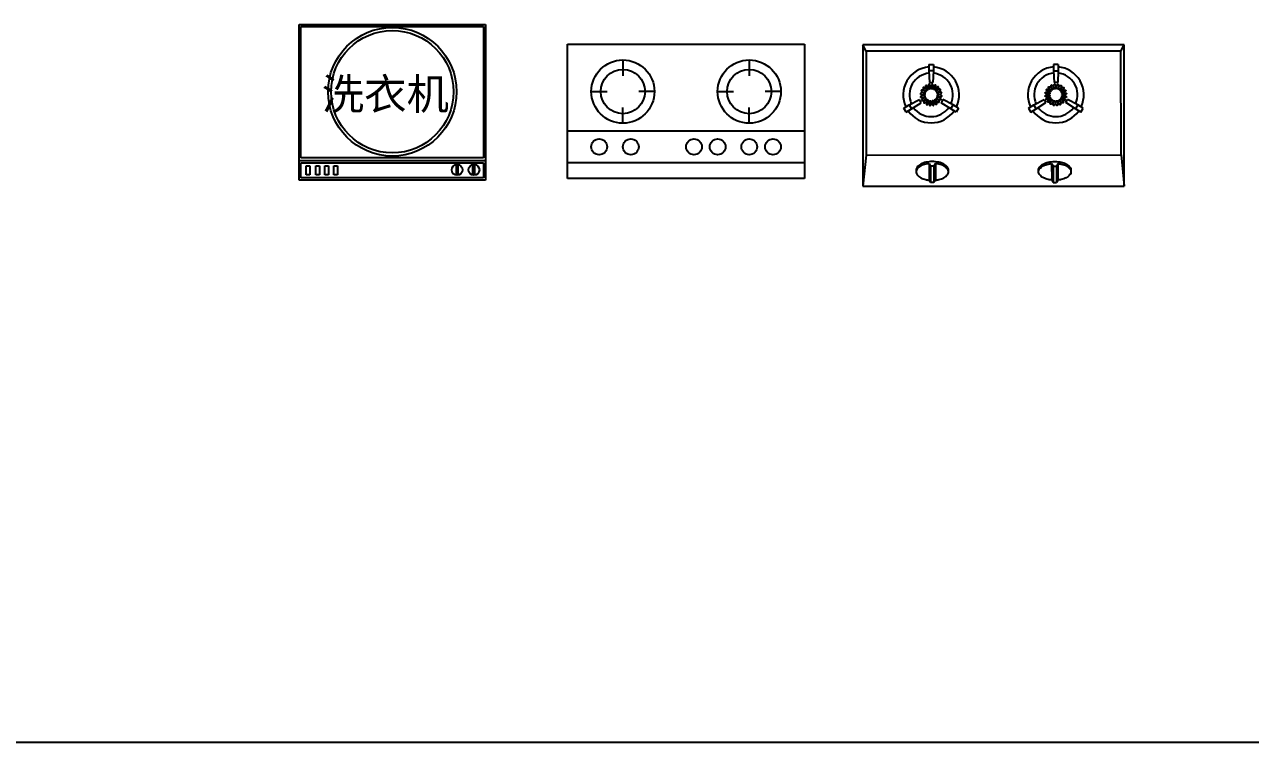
# Model space of a CAD drawing. Extents: x -42728 to 99010, y -18674 to 47645.
# Drawn here: x 45656 to 49599, y 32103 to 34411 of the extents above; entities that cross this region are included whole.
import ezdxf

# ---------------------------------------------------------------- set-up
doc = ezdxf.new("R2010")
doc.units = 0
doc.header["$LTSCALE"] = 100
doc.header["$MEASUREMENT"] = 0
doc.layers.get('0').update_dxf_attribs({"linetype": 'CONTINUOUS'})
doc.layers.add('01', color=3, linetype='CONTINUOUS')
doc.styles.add('宋体', font='')
doc.styles.get('宋体').set_extended_font_data('SimSun')

# ---------------------------------------------------------------- blocks, each defined once
blk = doc.blocks.new('灶具1')
at = {"layer": '01', "linetype": 'ByBlock'}
for p, q in [((-1379.3, 984.1), (-617.3, 984.1)), ((-1379.3, 552.3), (-1379.3, 984.1)), ((-617.3, 984.1), (-617.3, 552.3)), ((-1201.5, 933.3), (-1201.5, 882.5)), ((-795.1, 933.3), (-795.1, 882.5)), ((-1303.1, 831.7), (-1252.3, 831.7)), ((-1099.9, 831.7), (-1150.7, 831.7)), ((-896.7, 831.7), (-845.9, 831.7)), ((-693.5, 831.7), (-744.3, 831.7)), ((-1201.5, 730.1), (-1201.5, 780.9)), ((-795.1, 730.1), (-795.1, 780.9)), ((-617.3, 704.7), (-1379.3, 704.7)), ((-617.3, 603.1), (-1379.3, 603.1)), ((-617.3, 552.3), (-1379.3, 552.3))]:
    blk.add_line(p, q, dxfattribs=at)
for centre, radius in [((-1201.5, 831.7), 101.6), ((-795.1, 831.7), 101.6), ((-1201.5, 831.7), 71.2), ((-795.1, 831.7), 71.2), ((-1277.7, 653.9), 25.4), ((-1176.1, 653.9), 25.4), ((-972.9, 653.9), 25.4), ((-896.7, 653.9), 25.4), ((-795.1, 653.9), 25.4), ((-718.9, 653.9), 25.4)]:
    blk.add_circle(centre, radius, dxfattribs=at)
blk = doc.blocks.new('洗衣机')
at = {"layer": '01'}
for p, q in [((-943.6, 868.6), (-343.6, 868.6)), ((-943.6, 368.6), (-943.6, 868.6)), ((-343.6, 868.6), (-343.6, 368.6)), ((-937.6, 862.5), (-350.1, 862.5)), ((-937.6, 440), (-937.6, 862.5)), ((-350.1, 862.5), (-350.1, 440)), ((-350.1, 440), (-937.6, 440)), ((-343.6, 430.8), (-941.4, 430.8)), ((-937.6, 376.3), (-937.6, 424.5)), ((-937.6, 424.5), (-350.1, 424.5)), ((-920.2, 385.9), (-920.2, 414.9)), ((-920.2, 414.9), (-908.6, 414.9)), ((-908.6, 414.9), (-908.6, 385.9)), ((-889.3, 385.9), (-889.3, 414.9)), ((-889.3, 414.9), (-877.7, 414.9)), ((-877.7, 414.9), (-877.7, 385.9)), ((-860.3, 385.9), (-860.3, 414.9)), ((-860.3, 414.9), (-848.7, 414.9)), ((-848.7, 414.9), (-848.7, 385.9)), ((-831.3, 385.9), (-831.3, 414.9)), ((-831.3, 414.9), (-819.7, 414.9)), ((-819.7, 414.9), (-819.7, 385.9)), ((-437.1, 385.9), (-437.1, 418.7)), ((-437.1, 418.7), (-433.2, 418.7)), ((-433.2, 418.7), (-433.2, 385.9)), ((-384.9, 385.9), (-384.9, 418.7)), ((-384.9, 418.7), (-379.1, 418.7)), ((-379.1, 418.7), (-379.1, 385.9)), ((-350.1, 424.5), (-350.1, 376.3)), ((-343.6, 368.6), (-943.6, 368.6)), ((-350.1, 376.3), (-937.6, 376.3)), ((-908.6, 385.9), (-920.2, 385.9)), ((-877.7, 385.9), (-889.3, 385.9)), ((-848.7, 385.9), (-860.3, 385.9)), ((-819.7, 385.9), (-831.3, 385.9)), ((-433.2, 385.9), (-437.1, 385.9)), ((-379.1, 385.9), (-384.9, 385.9))]:
    blk.add_line(p, q, dxfattribs=at)
for centre, radius in [((-643.6, 652.6), 206.7), ((-643.6, 652.6), 196.7), ((-435.2, 401.4), 17.4), ((-381.1, 401.4), 17.4)]:
    blk.add_circle(centre, radius, dxfattribs=at)
at = {"layer": '01', "style": '宋体'}
blk.add_text('洗衣机', height=100, dxfattribs=at).set_placement((-870.5, 595.4))
blk = doc.blocks.new('灶具2')
at = {"layer": '01', "linetype": 'ByBlock'}
for p, q in [((-507.8, 782.2), (-1347.8, 781.9)), ((-1337.8, 761.9), (-1347.8, 781.9)), ((-1347.8, 781.9), (-1347.7, 327.8)), ((-517.8, 762.2), (-1337.8, 761.9)), ((-1337.8, 761.9), (-1337.7, 427.8)), ((-517.8, 762.2), (-507.8, 782.2)), ((-517.7, 428.1), (-517.8, 762.2)), ((-507.7, 328.1), (-507.8, 782.2)), ((-1135.8, 718.9), (-1120.8, 718.9)), ((-1135.8, 718.9), (-1135.8, 698.3)), ((-1120.8, 718.9), (-1120.8, 698.3)), ((-719.8, 719.1), (-734.8, 719.1)), ((-734.8, 719.1), (-734.8, 698.4)), ((-719.8, 719.1), (-719.8, 698.4)), ((-1120.8, 698.3), (-1135.8, 698.3)), ((-1135.8, 698.3), (-1134.1, 661.3)), ((-1120.8, 698.3), (-1122.4, 661.3)), ((-734.8, 698.4), (-719.8, 698.4)), ((-734.8, 698.4), (-733.1, 661.5)), ((-719.8, 698.4), (-721.4, 661.5)), ((-1134.1, 661.3), (-1122.4, 661.3)), ((-721.4, 661.5), (-733.1, 661.5)), ((-1198.7, 589.2), (-1165.9, 606.3)), ((-1191.2, 576.2), (-1160, 596.2)), ((-1160, 596.2), (-1165.9, 606.3)), ((-1090.6, 606.3), (-1096.5, 596.2)), ((-1065.3, 576.3), (-1096.5, 596.2)), ((-1057.8, 589.3), (-1090.6, 606.3)), ((-797.7, 589.4), (-764.9, 606.4)), ((-790.2, 576.4), (-759, 596.3)), ((-764.9, 606.4), (-759, 596.3)), ((-695.5, 596.3), (-689.6, 606.4)), ((-664.3, 576.4), (-695.5, 596.3)), ((-656.8, 589.4), (-689.6, 606.4)), ((-1216.6, 578.9), (-1198.7, 589.2)), ((-1209.1, 565.9), (-1216.6, 578.9)), ((-1209.1, 565.9), (-1191.2, 576.2)), ((-1198.7, 589.2), (-1191.2, 576.2)), ((-1065.3, 576.3), (-1057.8, 589.3)), ((-1047.4, 566), (-1065.3, 576.3)), ((-1039.9, 579), (-1057.8, 589.3)), ((-1039.9, 579), (-1047.4, 566)), ((-815.6, 579), (-797.7, 589.4)), ((-815.6, 579), (-808.1, 566.1)), ((-808.1, 566.1), (-790.2, 576.4)), ((-790.2, 576.4), (-797.7, 589.4)), ((-656.8, 589.4), (-664.3, 576.4)), ((-646.4, 566.1), (-664.3, 576.4)), ((-638.9, 579.1), (-656.8, 589.4)), ((-646.4, 566.1), (-638.9, 579.1)), ((-1337.7, 427.8), (-1347.7, 327.8)), ((-1337.7, 427.8), (-517.7, 428.1)), ((-1134.6, 400.4), (-1129.9, 392.3)), ((-1134.6, 400.4), (-1134.6, 347.3)), ((-1114.6, 400.4), (-1119.3, 392.3)), ((-1114.6, 400.4), (-1114.6, 347.3)), ((-740.8, 400.5), (-740.7, 347.5)), ((-740.8, 400.5), (-736, 392.5)), ((-720.8, 400.5), (-725.5, 392.5)), ((-720.8, 400.5), (-720.7, 347.5)), ((-517.7, 428.1), (-507.7, 328.1)), ((-1119.3, 392.3), (-1129.9, 392.3)), ((-1129.9, 392.3), (-1129.9, 339.3)), ((-1119.3, 392.3), (-1119.3, 339.3)), ((-736, 392.5), (-725.5, 392.5)), ((-736, 392.5), (-736, 339.4)), ((-725.5, 392.5), (-725.5, 339.4)), ((-1347.7, 327.8), (-507.7, 328.1)), ((-1134.6, 347.3), (-1129.9, 339.3)), ((-1119.3, 339.3), (-1129.9, 339.3)), ((-1114.6, 347.3), (-1119.3, 339.3)), ((-740.7, 347.5), (-736, 339.4)), ((-736, 339.4), (-725.5, 339.4)), ((-720.7, 347.5), (-725.5, 339.4))]:
    blk.add_line(p, q, dxfattribs=at)
for points in [[(-1146.2, 629.5, 0.200531), (-1146.2, 630.6, 0.098026), (-1147.4, 632.4, 0.055171), (-1149.1, 633.9, 0.041988), (-1151.8, 635.3, 0.041988), (-1154.7, 636.4, 0.055171), (-1157, 636.7, 0.098026), (-1159.1, 636.3, 0.200531), (-1159.9, 635.6, 0.200531), (-1159.9, 634.5, 0.098026), (-1158.8, 632.7, 0.055171), (-1157, 631.2, 0.041988), (-1154.3, 629.8, 0.041988), (-1151.4, 628.8, 0.055171), (-1149.1, 628.4, 0.098026), (-1147, 628.8, 0.200531)], [(-1142.8, 634.7, 0.200531), (-1142.4, 635.7, 0.098026), (-1143, 637.7, 0.055171), (-1144.2, 639.7, 0.041988), (-1146.3, 641.9, 0.041988), (-1148.8, 643.8, 0.055171), (-1150.8, 644.8, 0.098026), (-1152.9, 645.1, 0.200531), (-1153.9, 644.7, 0.200531), (-1154.3, 643.7, 0.098026), (-1153.7, 641.6, 0.055171), (-1152.5, 639.6, 0.041988), (-1150.4, 637.4, 0.041988), (-1148, 635.5, 0.055171), (-1145.9, 634.5, 0.098026), (-1143.8, 634.2, 0.200531)], [(-1137.9, 638.5, 0.200531), (-1137.3, 639.3, 0.098026), (-1137.2, 641.5, 0.055171), (-1137.7, 643.7, 0.041988), (-1139, 646.5, 0.041988), (-1140.8, 649, 0.055171), (-1142.5, 650.6, 0.098026), (-1144.4, 651.6, 0.200531), (-1145.4, 651.4, 0.200531), (-1146.1, 650.6, 0.098026), (-1146.2, 648.5, 0.055171), (-1145.6, 646.2, 0.041988), (-1144.3, 643.4, 0.041988), (-1142.6, 640.9, 0.055171), (-1140.9, 639.3, 0.098026), (-1139, 638.4, 0.200531)], [(-1132.2, 640.6, 0.200531), (-1131.3, 641.3, 0.098026), (-1130.5, 643.2, 0.055171), (-1130.3, 645.6, 0.041988), (-1130.7, 648.6, 0.041988), (-1131.6, 651.5, 0.055171), (-1132.7, 653.6, 0.098026), (-1134.2, 655.1, 0.200531), (-1135.3, 655.3, 0.200531), (-1136.1, 654.7, 0.098026), (-1136.9, 652.7, 0.055171), (-1137.1, 650.4, 0.041988), (-1136.7, 647.3, 0.041988), (-1135.8, 644.4, 0.055171), (-1134.7, 642.3, 0.098026), (-1133.2, 640.8, 0.200531)], [(-1126, 640.9, 0.200531), (-1124.9, 641.2, 0.098026), (-1123.6, 642.8, 0.055171), (-1122.7, 645, 0.041988), (-1122.2, 648, 0.041988), (-1122.1, 651.1, 0.055171), (-1122.5, 653.4, 0.098026), (-1123.5, 655.3, 0.200531), (-1124.4, 655.8, 0.200531), (-1125.4, 655.5, 0.098026), (-1126.8, 653.8, 0.055171), (-1127.7, 651.7, 0.041988), (-1128.2, 648.7, 0.041988), (-1128.3, 645.6, 0.055171), (-1127.9, 643.3, 0.098026), (-1126.9, 641.4, 0.200531)], [(-1120, 639.2, 0.200531), (-1118.9, 639.2, 0.098026), (-1117.2, 640.3, 0.055171), (-1115.7, 642.1, 0.041988), (-1114.2, 644.8, 0.041988), (-1113.2, 647.7, 0.055171), (-1112.9, 650, 0.098026), (-1113.2, 652.1, 0.200531), (-1113.9, 652.9, 0.200531), (-1115, 652.9, 0.098026), (-1116.8, 651.8, 0.055171), (-1118.3, 650, 0.041988), (-1119.8, 647.3, 0.041988), (-1120.8, 644.4, 0.055171), (-1121.1, 642.1, 0.098026), (-1120.8, 640, 0.200531)], [(-1114.9, 635.8, 0.200531), (-1113.9, 635.4, 0.098026), (-1111.8, 636, 0.055171), (-1109.8, 637.2, 0.041988), (-1107.6, 639.3, 0.041988), (-1105.7, 641.7, 0.055171), (-1104.7, 643.8, 0.098026), (-1104.4, 645.9, 0.200531), (-1104.9, 646.9, 0.200531), (-1105.9, 647.3, 0.098026), (-1107.9, 646.7, 0.055171), (-1109.9, 645.5, 0.041988), (-1112.1, 643.4, 0.041988), (-1114, 641, 0.055171), (-1115, 638.9, 0.098026), (-1115.3, 636.8, 0.200531)], [(-1111, 630.9, 0.200531), (-1110.2, 630.3, 0.098026), (-1108.1, 630.2, 0.055171), (-1105.8, 630.7, 0.041988), (-1103, 632, 0.041988), (-1100.5, 633.8, 0.055171), (-1098.9, 635.5, 0.098026), (-1097.9, 637.4, 0.200531), (-1098.1, 638.4, 0.200531), (-1098.9, 639.1, 0.098026), (-1101.1, 639.2, 0.055171), (-1103.3, 638.6, 0.041988), (-1106.1, 637.3, 0.041988), (-1108.6, 635.6, 0.055171), (-1110.2, 633.9, 0.098026), (-1111.2, 632, 0.200531)], [(-744.5, 631.1, -0.200531), (-745.3, 630.4, -0.098026), (-747.5, 630.3, -0.055171), (-749.7, 630.9, -0.041988), (-752.5, 632.2, -0.041988), (-755, 633.9, -0.055171), (-756.6, 635.6, -0.098026), (-757.6, 637.5, -0.200531), (-757.4, 638.6, -0.200531), (-756.6, 639.2, -0.098026), (-754.5, 639.3, -0.055171), (-752.2, 638.8, -0.041988), (-749.4, 637.5, -0.041988), (-746.9, 635.7, -0.055171), (-745.3, 634, -0.098026), (-744.4, 632.1, -0.200531)], [(-740.7, 635.9, -0.200531), (-741.7, 635.6, -0.098026), (-743.7, 636.1, -0.055171), (-745.7, 637.3, -0.041988), (-747.9, 639.4, -0.041988), (-749.8, 641.9, -0.055171), (-750.8, 644, -0.098026), (-751.1, 646.1, -0.200531), (-750.7, 647, -0.200531), (-749.7, 647.4, -0.098026), (-747.6, 646.9, -0.055171), (-745.6, 645.6, -0.041988), (-743.4, 643.5, -0.041988), (-741.5, 641.1, -0.055171), (-740.5, 639, -0.098026), (-740.2, 636.9, -0.200531)], [(-735.5, 639.4, -0.200531), (-736.6, 639.3, -0.098026), (-738.4, 640.5, -0.055171), (-739.9, 642.3, -0.041988), (-741.4, 644.9, -0.041988), (-742.4, 647.8, -0.055171), (-742.7, 650.1, -0.098026), (-742.3, 652.2, -0.200531), (-741.6, 653, -0.200531), (-740.5, 653, -0.098026), (-738.7, 651.9, -0.055171), (-737.2, 650.1, -0.041988), (-735.8, 647.4, -0.041988), (-734.8, 644.6, -0.055171), (-734.4, 642.2, -0.098026), (-734.8, 640.1, -0.200531)], [(-729.6, 641, -0.200531), (-730.6, 641.3, -0.098026), (-731.9, 643, -0.055171), (-732.8, 645.2, -0.041988), (-733.4, 648.2, -0.041988), (-733.5, 651.2, -0.055171), (-733.1, 653.5, -0.098026), (-732.1, 655.4, -0.200531), (-731.1, 655.9, -0.200531), (-730.1, 655.6, -0.098026), (-728.8, 654, -0.055171), (-727.9, 651.8, -0.041988), (-727.3, 648.8, -0.041988), (-727.2, 645.7, -0.055171), (-727.6, 643.4, -0.098026), (-728.6, 641.6, -0.200531)], [(-723.4, 640.8, -0.200531), (-724.3, 641.4, -0.098026), (-725, 643.4, -0.055171), (-725.2, 645.7, -0.041988), (-724.8, 648.7, -0.041988), (-723.9, 651.7, -0.055171), (-722.9, 653.7, -0.098026), (-721.3, 655.2, -0.200531), (-720.3, 655.4, -0.200531), (-719.4, 654.8, -0.098026), (-718.6, 652.8, -0.055171), (-718.5, 650.5, -0.041988), (-718.8, 647.5, -0.041988), (-719.7, 644.5, -0.055171), (-720.8, 642.5, -0.098026), (-722.3, 641, -0.200531)], [(-717.6, 638.6, -0.200531), (-718.2, 639.5, -0.098026), (-718.4, 641.6, -0.055171), (-717.8, 643.9, -0.041988), (-716.5, 646.7, -0.041988), (-714.8, 649.2, -0.055171), (-713.1, 650.8, -0.098026), (-711.2, 651.7, -0.200531), (-710.1, 651.6, -0.200531), (-709.5, 650.7, -0.098026), (-709.3, 648.6, -0.055171), (-709.9, 646.4, -0.041988), (-711.2, 643.6, -0.041988), (-712.9, 641.1, -0.055171), (-714.6, 639.5, -0.098026), (-716.5, 638.5, -0.200531)], [(-712.7, 634.8, -0.200531), (-713.1, 635.8, -0.098026), (-712.6, 637.9, -0.055171), (-711.3, 639.9, -0.041988), (-709.2, 642.1, -0.041988), (-706.8, 643.9, -0.055171), (-704.7, 645, -0.098026), (-702.6, 645.3, -0.200531), (-701.6, 644.8, -0.200531), (-701.3, 643.8, -0.098026), (-701.8, 641.8, -0.055171), (-703, 639.8, -0.041988), (-705.1, 637.5, -0.041988), (-707.6, 635.7, -0.055171), (-709.7, 634.7, -0.098026), (-711.8, 634.4, -0.200531)], [(-709.3, 629.7, -0.200531), (-709.3, 630.7, -0.098026), (-708.2, 632.5, -0.055171), (-706.4, 634, -0.041988), (-703.7, 635.5, -0.041988), (-700.8, 636.5, -0.055171), (-698.5, 636.8, -0.098026), (-696.4, 636.5, -0.200531), (-695.6, 635.8, -0.200531), (-695.6, 634.7, -0.098026), (-696.8, 632.9, -0.055171), (-698.5, 631.4, -0.041988), (-701.2, 629.9, -0.041988), (-704.1, 628.9, -0.055171), (-706.4, 628.6, -0.098026), (-708.5, 628.9, -0.200531)], [(-1147.9, 623.6, 0.200531), (-1148.2, 624.6, 0.098026), (-1149.9, 625.9, 0.055171), (-1152, 626.8, 0.041988), (-1155, 627.4, 0.041988), (-1158.1, 627.4, 0.055171), (-1160.4, 627, 0.098026), (-1162.3, 626.1, 0.200531), (-1162.8, 625.1, 0.200531), (-1162.5, 624.1, 0.098026), (-1160.8, 622.7, 0.055171), (-1158.7, 621.9, 0.041988), (-1155.7, 621.3, 0.041988), (-1152.6, 621.2, 0.055171), (-1150.3, 621.6, 0.098026), (-1148.4, 622.6, 0.200531)], [(-1147.6, 617.4, 0.200531), (-1148.3, 618.3, 0.098026), (-1150.2, 619, 0.055171), (-1152.6, 619.2, 0.041988), (-1155.6, 618.8, 0.041988), (-1158.5, 617.9, 0.055171), (-1160.6, 616.8, 0.098026), (-1162.1, 615.3, 0.200531), (-1162.3, 614.3, 0.200531), (-1161.7, 613.4, 0.098026), (-1159.7, 612.6, 0.055171), (-1157.4, 612.4, 0.041988), (-1154.3, 612.8, 0.041988), (-1151.4, 613.7, 0.055171), (-1149.3, 614.8, 0.098026), (-1147.8, 616.3, 0.200531)], [(-1145.5, 611.6, 0.200531), (-1146.4, 612.2, 0.098026), (-1148.5, 612.4, 0.055171), (-1150.7, 611.8, 0.041988), (-1153.5, 610.5, 0.041988), (-1156, 608.7, 0.055171), (-1157.6, 607.1, 0.098026), (-1158.6, 605.2, 0.200531), (-1158.4, 604.1, 0.200531), (-1157.6, 603.5, 0.098026), (-1155.5, 603.3, 0.055171), (-1153.2, 603.9, 0.041988), (-1150.4, 605.2, 0.041988), (-1147.9, 606.9, 0.055171), (-1146.3, 608.6, 0.098026), (-1145.4, 610.5, 0.200531)], [(-1141.7, 606.7, 0.200531), (-1142.7, 607.1, 0.098026), (-1144.7, 606.6, 0.055171), (-1146.7, 605.3, 0.041988), (-1148.9, 603.2, 0.041988), (-1150.8, 600.8, 0.055171), (-1151.8, 598.7, 0.098026), (-1152.1, 596.6, 0.200531), (-1151.7, 595.6, 0.200531), (-1150.7, 595.3, 0.098026), (-1148.6, 595.8, 0.055171), (-1146.6, 597, 0.041988), (-1144.4, 599.1, 0.041988), (-1142.5, 601.6, 0.055171), (-1141.5, 603.7, 0.098026), (-1141.2, 605.8, 0.200531)], [(-1136.5, 603.3, 0.200531), (-1137.6, 603.3, 0.098026), (-1139.4, 602.2, 0.055171), (-1140.9, 600.4, 0.041988), (-1142.4, 597.7, 0.041988), (-1143.4, 594.8, 0.055171), (-1143.7, 592.5, 0.098026), (-1143.3, 590.4, 0.200531), (-1142.6, 589.6, 0.200531), (-1141.5, 589.6, 0.098026), (-1139.7, 590.8, 0.055171), (-1138.2, 592.5, 0.041988), (-1136.8, 595.2, 0.041988), (-1135.8, 598.1, 0.055171), (-1135.4, 600.4, 0.098026), (-1135.8, 602.5, 0.200531)], [(-1130.6, 601.6, 0.200531), (-1131.6, 601.3, 0.098026), (-1132.9, 599.7, 0.055171), (-1133.8, 597.5, 0.041988), (-1134.4, 594.5, 0.041988), (-1134.4, 591.5, 0.055171), (-1134, 589.2, 0.098026), (-1133.1, 587.3, 0.200531), (-1132.1, 586.8, 0.200531), (-1131.1, 587.1, 0.098026), (-1129.7, 588.7, 0.055171), (-1128.9, 590.9, 0.041988), (-1128.3, 593.9, 0.041988), (-1128.2, 596.9, 0.055171), (-1128.6, 599.2, 0.098026), (-1129.6, 601.1, 0.200531)], [(-1124.4, 601.9, 0.200531), (-1125.3, 601.3, 0.098026), (-1126, 599.3, 0.055171), (-1126.2, 597, 0.041988), (-1125.8, 593.9, 0.041988), (-1124.9, 591, 0.055171), (-1123.8, 588.9, 0.098026), (-1122.3, 587.5, 0.200531), (-1121.3, 587.3, 0.200531), (-1120.4, 587.9, 0.098026), (-1119.6, 589.8, 0.055171), (-1119.5, 592.2, 0.041988), (-1119.8, 595.2, 0.041988), (-1120.7, 598.1, 0.055171), (-1121.8, 600.2, 0.098026), (-1123.3, 601.7, 0.200531)], [(-1118.6, 604, 0.200531), (-1119.2, 603.2, 0.098026), (-1119.4, 601.1, 0.055171), (-1118.8, 598.8, 0.041988), (-1117.5, 596, 0.041988), (-1115.7, 593.5, 0.055171), (-1114.1, 591.9, 0.098026), (-1112.2, 590.9, 0.200531), (-1111.1, 591.1, 0.200531), (-1110.5, 591.9, 0.098026), (-1110.3, 594.1, 0.055171), (-1110.9, 596.3, 0.041988), (-1112.2, 599.1, 0.041988), (-1113.9, 601.6, 0.055171), (-1115.6, 603.2, 0.098026), (-1117.5, 604.2, 0.200531)], [(-1113.7, 607.9, 0.200531), (-1114.1, 606.9, 0.098026), (-1113.6, 604.8, 0.055171), (-1112.3, 602.8, 0.041988), (-1110.2, 600.6, 0.041988), (-1107.8, 598.7, 0.055171), (-1105.7, 597.7, 0.098026), (-1103.6, 597.4, 0.200531), (-1102.6, 597.9, 0.200531), (-1102.3, 598.9, 0.098026), (-1102.8, 600.9, 0.055171), (-1104, 602.9, 0.041988), (-1106.1, 605.1, 0.041988), (-1108.6, 607, 0.055171), (-1110.7, 608, 0.098026), (-1112.8, 608.3, 0.200531)], [(-1110.3, 613, 0.200531), (-1110.3, 611.9, 0.098026), (-1109.2, 610.1, 0.055171), (-1107.4, 608.7, 0.041988), (-1104.7, 607.2, 0.041988), (-1101.8, 606.2, 0.055171), (-1099.5, 605.9, 0.098026), (-1097.4, 606.2, 0.200531), (-1096.6, 606.9, 0.200531), (-1096.6, 608, 0.098026), (-1097.8, 609.8, 0.055171), (-1099.6, 611.3, 0.041988), (-1102.2, 612.8, 0.041988), (-1105.1, 613.8, 0.055171), (-1107.4, 614.1, 0.098026), (-1109.5, 613.8, 0.200531)], [(-1108.9, 625.1, 0.200531), (-1108.3, 624.3, 0.098026), (-1106.3, 623.5, 0.055171), (-1104, 623.3, 0.041988), (-1100.9, 623.7, 0.041988), (-1098, 624.6, 0.055171), (-1096, 625.7, 0.098026), (-1094.5, 627.2, 0.200531), (-1094.3, 628.3, 0.200531), (-1094.9, 629.1, 0.098026), (-1096.9, 629.9, 0.055171), (-1099.2, 630.1, 0.041988), (-1102.2, 629.7, 0.041988), (-1105.1, 628.8, 0.055171), (-1107.2, 627.7, 0.098026), (-1108.7, 626.2, 0.200531)], [(-1108.6, 619, 0.200531), (-1108.3, 617.9, 0.098026), (-1106.7, 616.6, 0.055171), (-1104.5, 615.7, 0.041988), (-1101.5, 615.1, 0.041988), (-1098.5, 615.1, 0.055171), (-1096.2, 615.5, 0.098026), (-1094.3, 616.5, 0.200531), (-1093.8, 617.4, 0.200531), (-1094.1, 618.4, 0.098026), (-1095.7, 619.8, 0.055171), (-1097.9, 620.7, 0.041988), (-1100.9, 621.2, 0.041988), (-1103.9, 621.3, 0.055171), (-1106.2, 620.9, 0.098026), (-1108.1, 619.9, 0.200531)], [(-746.9, 619.1, -0.200531), (-747.2, 618.1, -0.098026), (-748.8, 616.7, -0.055171), (-751, 615.8, -0.041988), (-754, 615.3, -0.041988), (-757.1, 615.2, -0.055171), (-759.4, 615.6, -0.098026), (-761.2, 616.6, -0.200531), (-761.8, 617.5, -0.200531), (-761.5, 618.6, -0.098026), (-759.8, 619.9, -0.055171), (-757.6, 620.8, -0.041988), (-754.6, 621.4, -0.041988), (-751.6, 621.4, -0.055171), (-749.3, 621, -0.098026), (-747.4, 620, -0.200531)], [(-746.6, 625.3, -0.200531), (-747.2, 624.4, -0.098026), (-749.2, 623.6, -0.055171), (-751.6, 623.5, -0.041988), (-754.6, 623.8, -0.041988), (-757.5, 624.7, -0.055171), (-759.6, 625.8, -0.098026), (-761.1, 627.3, -0.200531), (-761.3, 628.4, -0.200531), (-760.7, 629.3, -0.098026), (-758.7, 630, -0.055171), (-756.4, 630.2, -0.041988), (-753.3, 629.8, -0.041988), (-750.4, 628.9, -0.055171), (-748.3, 627.8, -0.098026), (-746.8, 626.3, -0.200531)], [(-745.2, 613.1, -0.200531), (-745.2, 612.1, -0.098026), (-746.3, 610.3, -0.055171), (-748.1, 608.8, -0.041988), (-750.8, 607.3, -0.041988), (-753.7, 606.3, -0.055171), (-756, 606, -0.098026), (-758.1, 606.3, -0.200531), (-758.9, 607.1, -0.200531), (-758.9, 608.1, -0.098026), (-757.8, 609.9, -0.055171), (-756, 611.4, -0.041988), (-753.3, 612.9, -0.041988), (-750.4, 613.9, -0.055171), (-748.1, 614.2, -0.098026), (-746, 613.9, -0.200531)], [(-741.8, 608, -0.200531), (-741.4, 607, -0.098026), (-742, 604.9, -0.055171), (-743.2, 603, -0.041988), (-745.3, 600.7, -0.041988), (-747.7, 598.9, -0.055171), (-749.8, 597.8, -0.098026), (-751.9, 597.5, -0.200531), (-752.9, 598, -0.200531), (-753.2, 599, -0.098026), (-752.7, 601.1, -0.055171), (-751.5, 603, -0.041988), (-749.4, 605.3, -0.041988), (-746.9, 607.1, -0.055171), (-744.9, 608.1, -0.098026), (-742.7, 608.5, -0.200531)], [(-736.9, 604.2, -0.200531), (-736.3, 603.3, -0.098026), (-736.1, 601.2, -0.055171), (-736.7, 598.9, -0.041988), (-738, 596.2, -0.041988), (-739.8, 593.7, -0.055171), (-741.4, 592, -0.098026), (-743.3, 591.1, -0.200531), (-744.4, 591.2, -0.200531), (-745, 592.1, -0.098026), (-745.2, 594.2, -0.055171), (-744.6, 596.5, -0.041988), (-743.3, 599.2, -0.041988), (-741.6, 601.7, -0.055171), (-739.9, 603.4, -0.098026), (-738, 604.3, -0.200531)], [(-731.1, 602, -0.200531), (-730.2, 601.4, -0.098026), (-729.5, 599.4, -0.055171), (-729.3, 597.1, -0.041988), (-729.7, 594.1, -0.041988), (-730.6, 591.1, -0.055171), (-731.7, 589.1, -0.098026), (-733.2, 587.6, -0.200531), (-734.2, 587.4, -0.200531), (-735.1, 588, -0.098026), (-735.9, 590, -0.055171), (-736.1, 592.3, -0.041988), (-735.7, 595.3, -0.041988), (-734.8, 598.3, -0.055171), (-733.7, 600.3, -0.098026), (-732.2, 601.8, -0.200531)], [(-724.9, 601.8, -0.200531), (-723.9, 601.5, -0.098026), (-722.6, 599.8, -0.055171), (-721.7, 597.7, -0.041988), (-721.1, 594.7, -0.041988), (-721.1, 591.6, -0.055171), (-721.5, 589.3, -0.098026), (-722.4, 587.4, -0.200531), (-723.4, 586.9, -0.200531), (-724.4, 587.2, -0.098026), (-725.8, 588.9, -0.055171), (-726.6, 591, -0.041988), (-727.2, 594, -0.041988), (-727.3, 597.1, -0.055171), (-726.9, 599.4, -0.098026), (-725.9, 601.3, -0.200531)], [(-719, 603.5, -0.200531), (-717.9, 603.5, -0.098026), (-716.1, 602.3, -0.055171), (-714.6, 600.5, -0.041988), (-713.2, 597.9, -0.041988), (-712.1, 595, -0.055171), (-711.8, 592.7, -0.098026), (-712.2, 590.6, -0.200531), (-712.9, 589.8, -0.200531), (-714, 589.8, -0.098026), (-715.8, 590.9, -0.055171), (-717.3, 592.7, -0.041988), (-718.7, 595.4, -0.041988), (-719.7, 598.3, -0.055171), (-720.1, 600.6, -0.098026), (-719.7, 602.7, -0.200531)], [(-713.8, 606.9, -0.200531), (-712.8, 607.2, -0.098026), (-710.8, 606.7, -0.055171), (-708.8, 605.5, -0.041988), (-706.6, 603.4, -0.041988), (-704.7, 600.9, -0.055171), (-703.7, 598.8, -0.098026), (-703.4, 596.7, -0.200531), (-703.8, 595.8, -0.200531), (-704.8, 595.4, -0.098026), (-706.9, 596, -0.055171), (-708.9, 597.2, -0.041988), (-711.1, 599.3, -0.041988), (-713, 601.7, -0.055171), (-714, 603.8, -0.098026), (-714.3, 605.9, -0.200531)], [(-710, 611.7, -0.200531), (-709.2, 612.4, -0.098026), (-707, 612.5, -0.055171), (-704.8, 612, -0.041988), (-702, 610.7, -0.041988), (-699.5, 608.9, -0.055171), (-697.9, 607.2, -0.098026), (-696.9, 605.3, -0.200531), (-697.1, 604.3, -0.200531), (-697.9, 603.6, -0.098026), (-700, 603.5, -0.055171), (-702.3, 604.1, -0.041988), (-705.1, 605.4, -0.041988), (-707.6, 607.1, -0.055171), (-709.2, 608.8, -0.098026), (-710.2, 610.7, -0.200531)], [(-707.9, 617.5, -0.200531), (-707.3, 618.4, -0.098026), (-705.3, 619.2, -0.055171), (-703, 619.4, -0.041988), (-699.9, 619, -0.041988), (-697, 618.1, -0.055171), (-694.9, 617, -0.098026), (-693.4, 615.5, -0.200531), (-693.2, 614.4, -0.200531), (-693.9, 613.6, -0.098026), (-695.8, 612.8, -0.055171), (-698.2, 612.6, -0.041988), (-701.2, 613, -0.041988), (-704.1, 613.9, -0.055171), (-706.2, 615, -0.098026), (-707.7, 616.5, -0.200531)], [(-707.6, 623.7, -0.200531), (-707.3, 624.7, -0.098026), (-705.7, 626.1, -0.055171), (-703.5, 627, -0.041988), (-700.5, 627.5, -0.041988), (-697.5, 627.6, -0.055171), (-695.2, 627.2, -0.098026), (-693.3, 626.2, -0.200531), (-692.8, 625.3, -0.200531), (-693.1, 624.3, -0.098026), (-694.7, 622.9, -0.055171), (-696.9, 622, -0.041988), (-699.9, 621.5, -0.041988), (-702.9, 621.4, -0.055171), (-705.2, 621.8, -0.098026), (-707.1, 622.8, -0.200531)]]:
    blk.add_lwpolyline(points, format="xyb", close=True, dxfattribs=at)
for points in [[(-1072.8, 376.8, 0.049741), (-1072.6, 379.7, 0.169902), (-1075.8, 389, 0.105021), (-1087.8, 398.9, 0.066886), (-1103.6, 404.5, 0.05303), (-1124.6, 406.8, 0.05303), (-1145.6, 404.5, 0.066886), (-1161.4, 398.8, 0.105021), (-1173.4, 388.9, 0.169902), (-1176.6, 379.7, 0.169902)], [(-1134.6, 400.4, 0.02792), (-1145.6, 398.7, 0.066886), (-1161.4, 393, 0.105021), (-1173.4, 383.1, 0.169902), (-1176.6, 373.9, 0.169902)], [(-1114.6, 347.3, 0.02792), (-1103.6, 349.1, 0.066886), (-1087.8, 354.8, 0.105021), (-1075.8, 364.7, 0.169902), (-1072.6, 373.9, 0.169902), (-1075.8, 383.1, 0.105021), (-1087.8, 393, 0.066886), (-1103.6, 398.7, 0.02792), (-1114.6, 400.4, 0.05303)], [(-782.5, 376.9, -0.049741), (-782.8, 379.8, -0.169902), (-779.6, 389.1, -0.105021), (-767.6, 399, -0.066886), (-751.8, 404.7, -0.05303), (-730.8, 406.9, -0.05303), (-709.7, 404.7, -0.066886), (-694, 399, -0.105021), (-681.9, 389.1, -0.169902), (-678.7, 379.9, -0.169902)], [(-740.7, 347.5, -0.02792), (-751.7, 349.2, -0.066886), (-767.5, 354.9, -0.105021), (-779.6, 364.8, -0.169902), (-782.8, 374, -0.169902), (-779.6, 383.2, -0.105021), (-767.6, 393.1, -0.066886), (-751.8, 398.8, -0.02792), (-740.8, 400.5, -0.05303)], [(-720.8, 400.5, -0.02792), (-709.7, 398.8, -0.066886), (-694, 393.1, -0.105021), (-681.9, 383.3, -0.169902), (-678.7, 374, -0.169902)], [(-1176.6, 379.7, 0.049741), (-1176.4, 376.8, 0.105021)], [(-1176.6, 373.9, 0.169902), (-1173.4, 364.6, 0.105021), (-1161.4, 354.7, 0.066886), (-1145.6, 349.1, 0.02792), (-1134.6, 347.3, 0.05303)], [(-678.7, 374, -0.169902), (-681.9, 364.8, -0.105021), (-693.9, 354.9, -0.066886), (-709.7, 349.2, -0.02792), (-720.7, 347.5, -0.05303)], [(-678.7, 379.9, -0.049741), (-679, 377, -0.105021)]]:
    blk.add_lwpolyline(points, format="xyb", dxfattribs=at)
for centre, radius, start, end in [((-1128.3, 621.3), 90, 94.8006, 205.2402), ((-1128.3, 621.3), 90, 334.8006, 85.2402), ((-727.3, 621.4), 90, 94.8006, 205.2402), ((-727.3, 621.4), 90, 334.8006, 85.2402), ((-1128.3, 621.3), 70, 95.8982, 203.8697), ((-1128.3, 621.3), 70, 335.8982, 84.1425), ((-727.3, 621.4), 70, 95.8982, 204.1425), ((-727.3, 621.4), 70, 336.171, 84.1425), ((-1128.3, 621.3), 90, 214.8006, 325.2402), ((-1128.3, 621.3), 70, 216.171, 324.1425), ((-727.3, 621.4), 90, 214.8006, 325.2402), ((-727.3, 621.4), 70, 215.8982, 323.8697)]:
    blk.add_arc(centre, radius, start, end, dxfattribs=at)

msp = doc.modelspace()

# ---------------------------------------------------------------- linework, layer by layer
msp.add_line((56448.48597, 32102.82767), (36455.69455, 32102.82767))

# ---------------------------------------------------------------- block references
at = {"layer": '01'}
for name, p in [('洗衣机', (47482.48971, 33542.12218)), ('灶具1', (48781.81735, 33363.54782)), ('灶具2', (49699.95589, 33563.30659))]:
    msp.add_blockref(name, p, dxfattribs=at)

doc.saveas('drawing.dxf')
